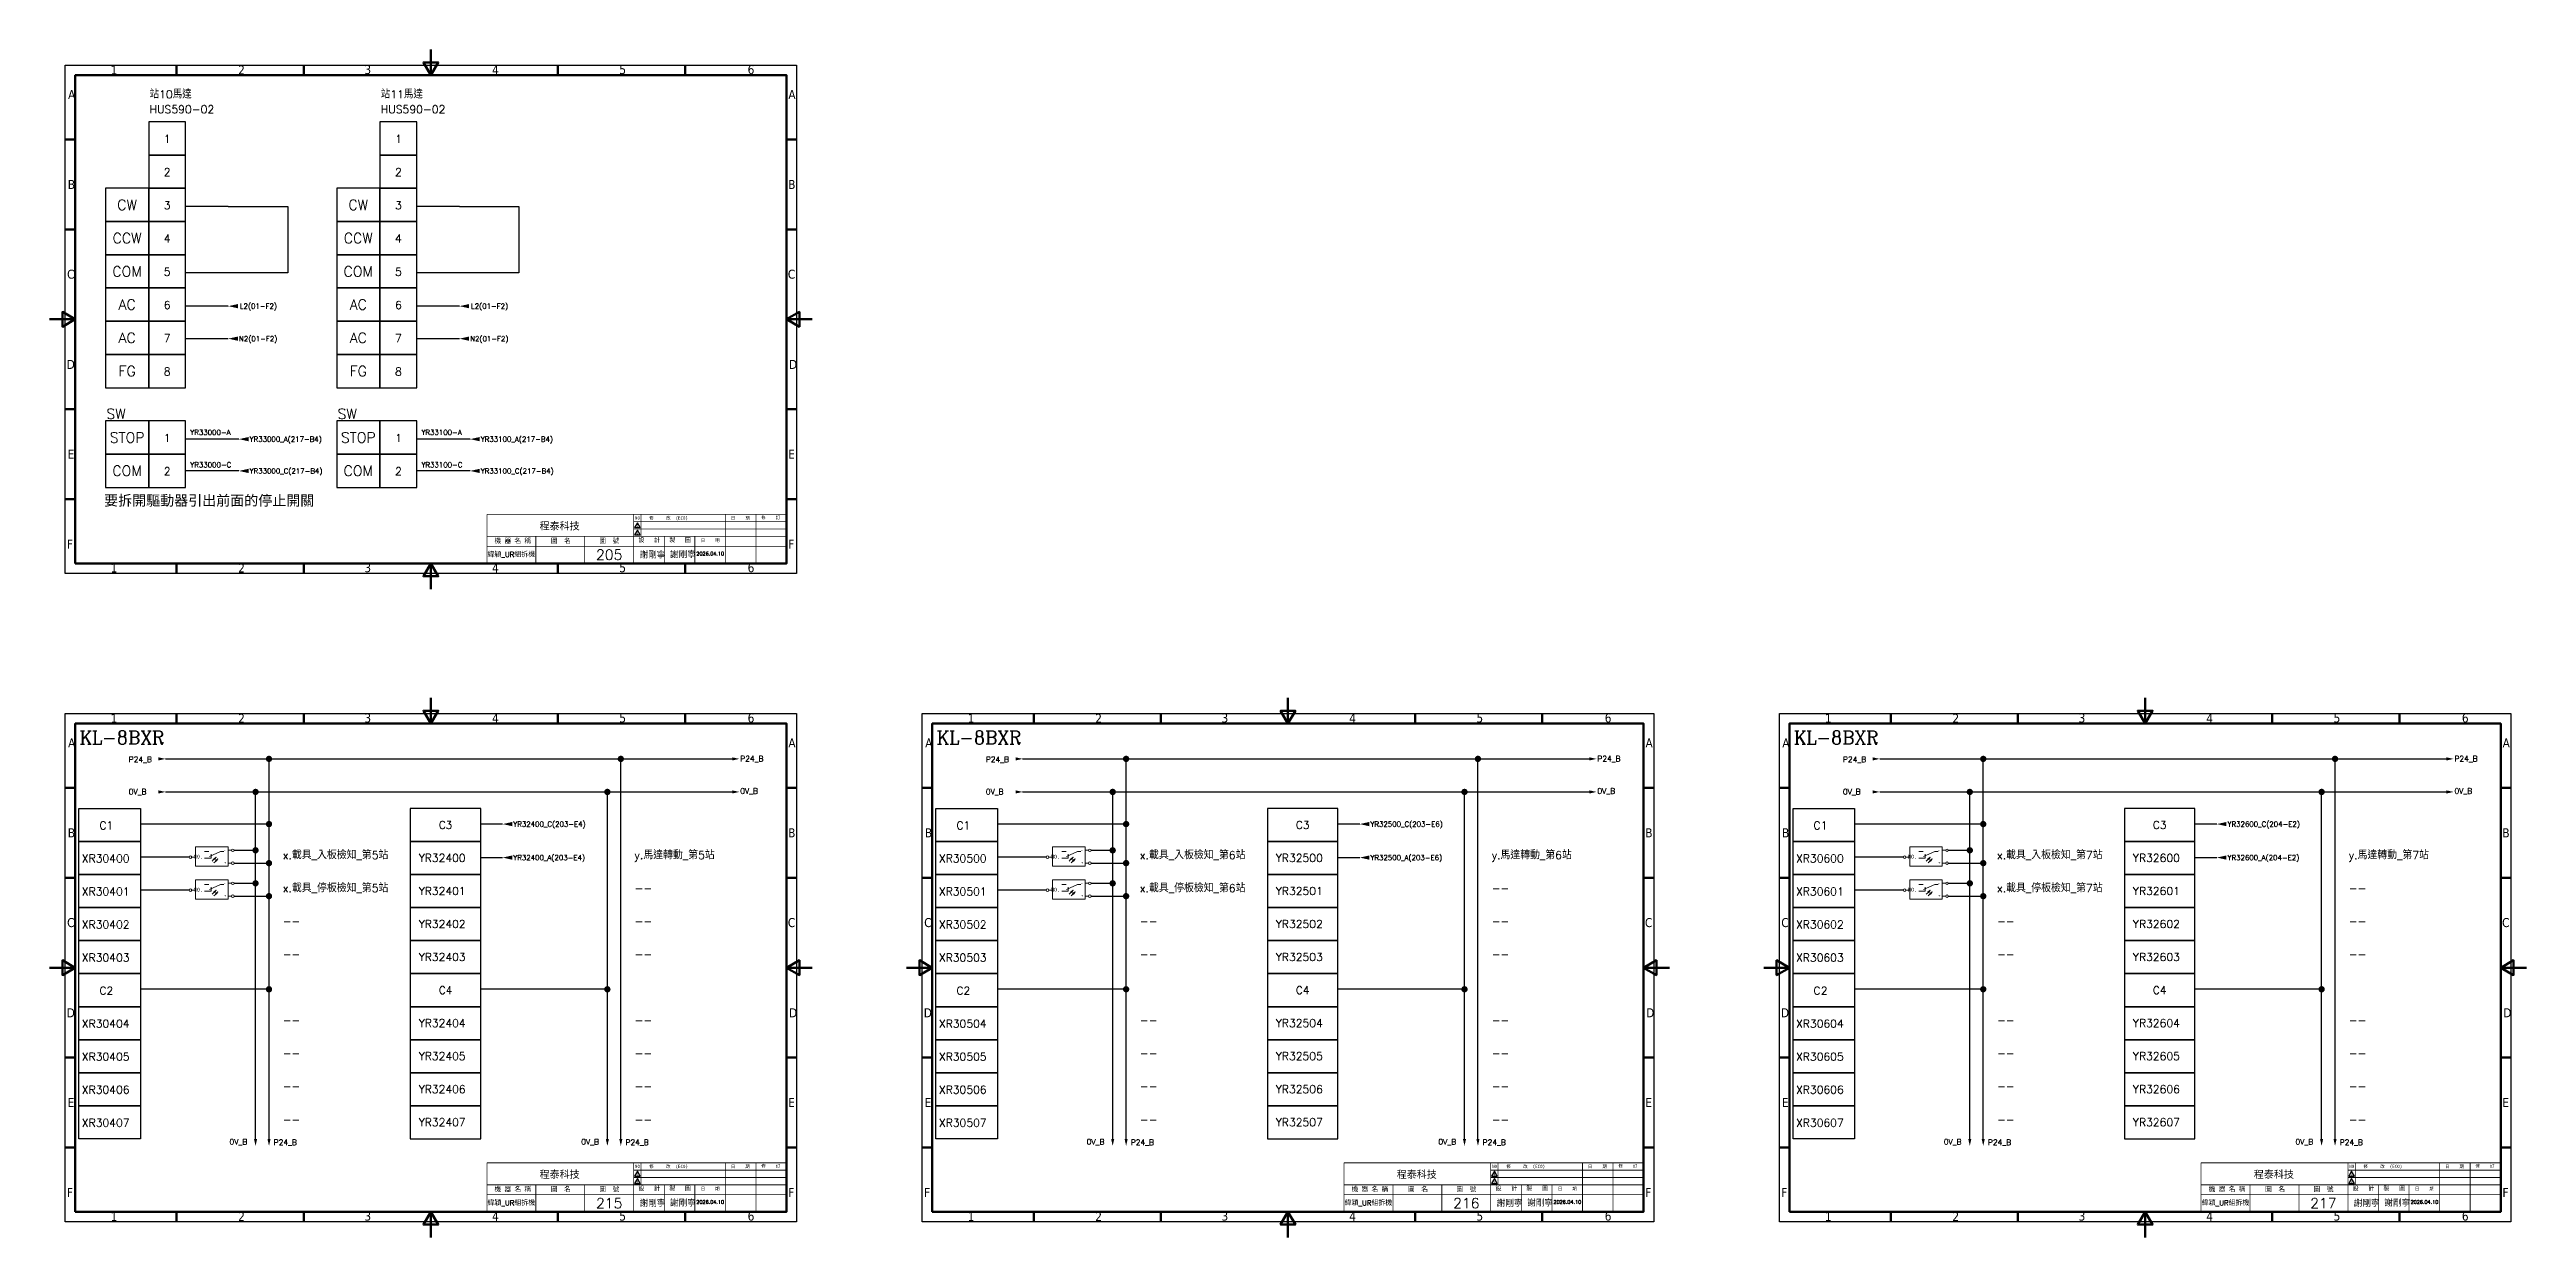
# Model space of a CAD drawing. Header units: millimetres. Extents: x -782 to 3702, y -797 to 1013.
# Drawn here: x 1388 to 2353, y -544 to -82 of the extents above; entities that cross this region are included whole.
import ezdxf

# ---------------------------------------------------------------- set-up
doc = ezdxf.new("R2010")
doc.units = ezdxf.units.MM
for name, color, linetype in [('5', 7, 'Continuous'), ('MAIN', 7, 'Continuous'), ('TEXT', 7, 'Continuous')]:
    doc.layers.add(name, color=color, linetype=linetype)
doc.layers.add('圖框 (ISO)', color=7, linetype='Continuous', lineweight=70)
doc.styles.add('CHINESE', font='complex.shx', dxfattribs={"bigfont": 'chineset.shx'})
doc.styles.add('RUBONM', font='COMPLEX.shx', dxfattribs={"bigfont": 'chineset.shx'})
doc.styles.get("Standard").update_dxf_attribs({"font": 'txt.shx', "height": 2, "bigfont": 'chineset.shx'})
doc.styles.add('STYLE1', font='', dxfattribs={"height": 30})
doc.styles.add('符號字型1.0', font='kaiu.ttf', dxfattribs={"height": 1})
doc.styles.add('註記文字 (ISO)', font='tahoma.ttf')
doc.styles.get('STYLE1').set_extended_font_data('MingLiU')

# ---------------------------------------------------------------- blocks, each defined once
blk = doc.blocks.new('箭號')
at = {"layer": 'MAIN'}
blk.add_lwpolyline([(0, 0, 2, 0, 0), (0, -4.5, 0, 0, 0)], format="xyseb", dxfattribs=at)
blk = doc.blocks.new('A$C22F94081')
at = {"color": 0, "linetype": 'ByBlock', "lineweight": 13}
for p, q in [((15.17, 1.32), (2.5, 1.32)), ((2.5, 1.32), (2.5, -6.18)), ((15.17, -6.18), (15.17, 1.32)), ((16.5, 0), (15.17, 0)), ((1, -2.66), (2.5, -2.66)), ((2.5, -6.18), (15.17, -6.18)), ((7.71, -0.52), (6.02, -0.52)), ((8.52, -3.02), (6.02, -3.02)), ((12.21, -0.52), (7.89, -2.39)), ((8.52, -1.46), (8.52, -3.02)), ((9.51, -3.64), (8.94, -4.21)), ((9.79, -3.36), (9.51, -3.64)), ((10.5, -2.65), (9.58, -3.15)), ((10, -3.57), (9.58, -3.15)), ((10.21, -4.35), (9.65, -4.91)), ((10.5, -2.65), (9.79, -3.36)), ((9.79, -3.36), (9.93, -3.5)), ((9.93, -3.5), (10, -3.57)), ((10.5, -2.65), (10, -3.57)), ((10.5, -4.06), (10.21, -4.35)), ((11.2, -3.36), (10.28, -3.85)), ((10.71, -4.28), (10.28, -3.85)), ((11.2, -3.36), (10.5, -4.06)), ((10.5, -4.06), (10.64, -4.21)), ((10.64, -4.21), (10.71, -4.28)), ((11.2, -3.36), (10.71, -4.28)), ((12.21, -0.52), (13.52, -0.52)), ((16.5, -5), (15.17, -5))]:
    blk.add_line(p, q, dxfattribs=at)
for centre in [(17, 0), (0.5, -2.66), (17, -5)]:
    blk.add_circle(centre, 0.5, dxfattribs=at)
for points in [[(10.5, -2.65), (10, -3.57), (9.58, -3.15)], [(11.2, -3.36), (10.71, -4.28), (10.28, -3.85)]]:
    blk.add_solid(points, dxfattribs=at)
at = {"color": 0, "linetype": 'ByBlock', "lineweight": 13, "style": '符號字型1.0'}
for s, p in [('_', (13.44, 0.21)), ('+', (13.61, -5.4))]:
    blk.add_text(s, height=1, dxfattribs=at).set_placement(p)
at = {"ltscale": 2, "insert": (5.34, -1.71), "char_height": 1.5, "width": 2.0159, "attachment_point": 3}
blk.add_mtext('{\\fDFKai-SB|b0|i0|c136|p65;NO.}', dxfattribs=at)
blk = doc.blocks.new('A$C0CEA0B25')
for p, q in [((6.1, 203.9), (290.9, 203.9)), ((6.1, 6.1), (6.1, 203.9)), ((290.9, 203.9), (290.9, 6.1)), ((290.9, 6.1), (6.1, 6.1))]:
    blk.add_line(p, q)
at = {"const_width": 0.286}
for points in [[(170.31, 29.05), (287, 29.05)], [(170.31, 29.05), (170.31, 10)], [(227.47, 29.05), (227.47, 10)], [(230.32, 29.05), (230.32, 20.48)], [(263.19, 29.05), (263.19, 10)], [(275.09, 29.05), (275.09, 10)], [(170.31, 20.48), (287, 20.48)], [(189.36, 20.48), (189.36, 10)], [(208.41, 20.48), (208.41, 10)], [(227.47, 26.19), (287, 26.19)], [(227.47, 23.34), (287, 23.34)], [(239.37, 20.48), (239.37, 10)], [(251.28, 20.48), (251.28, 10)], [(170.31, 16.67), (287, 16.67)], [(170.31, 10), (287, 10)]]:
    blk.add_lwpolyline(points, dxfattribs=at)
at = {"layer": '5'}
for points in [[(229.98, 23.91), (228.9, 25.79), (227.81, 23.91)], [(229.98, 21.05), (228.9, 22.93), (227.81, 21.05)]]:
    blk.add_lwpolyline(points, close=True, dxfattribs=at)
at = {"layer": '圖框 (ISO)'}
for p, q in [((49.5, 200), (49.5, 203.9)), ((99, 200), (99, 203.9)), ((198, 200), (198, 203.9)), ((247.5, 200), (247.5, 203.9)), ((10, 175), (6.1, 175)), ((287, 175), (290.9, 175)), ((10, 140), (6.1, 140)), ((287, 140), (290.9, 140)), ((10, 70), (6.1, 70)), ((287, 70), (290.9, 70)), ((10, 35), (6.1, 35)), ((287, 35), (290.9, 35)), ((49.5, 10), (49.5, 6.1)), ((49.5, 6.1), (49.5, 10)), ((99, 10), (99, 6.1)), ((198, 10), (198, 6.1)), ((247.5, 10), (247.5, 6.1))]:
    blk.add_line(p, q, dxfattribs=at)
at = {"layer": '圖框 (ISO)', "flags": 128}
for points in [[(148.5, 210), (148.5, 200), (145.61, 205), (151.39, 205), (148.5, 200)], [(10, 10), (10, 200), (287, 200), (287, 10), (10, 10)], [(0, 105), (10, 105), (5, 107.89), (5, 102.11), (10, 105)], [(297, 105), (287, 105), (292, 107.89), (292, 102.11), (287, 105)], [(148.5, 0), (148.5, 10), (145.61, 5), (151.39, 5), (148.5, 10)]]:
    blk.add_lwpolyline(points, dxfattribs=at)
at = {"layer": '5'}
for s, height, style, p in [('機 器 名 稱', 1.905, 'RUBONM', (173.3, 17.71)), ('圖  名', 1.905, 'RUBONM', (195.24, 17.71)), ('圖  號', 1.905, 'RUBONM', (214.09, 17.71)), ('NO', 1.238, 'STYLE1', (227.98, 27.05)), ('2', 1.14, 'STYLE1', (228.5, 21.31)), ('1', 1.14, 'STYLE1', (228.5, 24.17)), ('設   計', 1.705, 'RUBONM', (229.32, 18.12)), ('修     改  (ECO)', 1.2383, 'STYLE1', (233.51, 27.05)), ('製   圖', 1.705, 'RUBONM', (241.32, 18.12)), ('日    期', 1.238, 'STYLE1', (253.59, 18.36)), ('日    期', 1.238, 'STYLE1', (265.33, 27.05)), ('修    訂', 1.238, 'STYLE1', (277.17, 27.21))]:
    blk.add_text(s, height=height, dxfattribs=dict(at, style=style)).set_placement(p)
at = {"layer": 'TEXT', "style": 'STYLE1'}
blk.add_text('程泰科技', height=2.858, dxfattribs=at).set_placement((190.84, 23.14))
at = {"layer": '圖框 (ISO)', "char_height": 3.5, "attachment_point": 7, "style": '註記文字 (ISO)'}
for s, insert in [('1', (23.78, 200.33)), ('2', (73.44, 200.33)), ('3', (122.6, 200.4)), ('4', (172.33, 200.33)), ('5', (221.88, 200.4)), ('6', (271.85, 200.4)), ('A', (7.21, 190.75)), ('A', (287.71, 190.75)), ('B', (7.11, 155.75)), ('B', (287.62, 155.75)), ('C', (6.83, 120.75)), ('C', (287.5, 120.75)), ('D', (6.67, 85.69)), ('D', (287.97, 85.69)), ('E', (7.04, 50.75)), ('E', (287.62, 50.75)), ('F', (6.77, 15.75)), ('1', (23.78, 6.43)), ('2', (73.44, 6.43)), ('3', (122.6, 6.5)), ('4', (172.33, 6.43)), ('5', (221.88, 6.5)), ('6', (271.85, 6.5)), ('F', (287.64, 15.75))]:
    blk.add_mtext(s, dxfattribs=dict(at, insert=insert))
blk = doc.blocks.new('圖框2')
blk.add_blockref('A$C0CEA0B25', (0, 0))
at = {"color": 7, "ltscale": 2, "insert": (179.84, 13.33), "char_height": 2, "attachment_point": 5}
blk.add_mtext_dynamic_manual_height_columns('緯穎_UR組拆機', width=19.0512, gutter_width=10, heights=[0], dxfattribs=at)
at = {"ltscale": 2, "attachment_point": 1}
for s, insert, char_height in [('謝剛寧', (229.73, 14.49), 2.5), ('謝剛寧', (241.61, 14.58), 2.5), ('2026.04.10', (251.88, 14.49), 1.4)]:
    blk.add_mtext(s, dxfattribs=dict(at, insert=insert, char_height=char_height))

msp = doc.modelspace()

# ---------------------------------------------------------------- linework, layer by layer
for p, q in [((1457.81, -143.16), (1441.2, -143.16)), ((1547.82, -143.16), (1531.22, -143.16)), ((1457.81, -169.04), (1441.2, -169.04)), ((1547.82, -169.04), (1531.22, -169.04)), ((1457.81, -181.98), (1441.2, -181.98)), ((1547.82, -181.98), (1531.22, -181.98)), ((1457.81, -194.63), (1441.2, -194.63)), ((1547.82, -194.63), (1531.22, -194.63)), ((1461.94, -246.11), (1441.2, -246.11)), ((1551.95, -246.11), (1531.22, -246.11)), ((1433.38, -358.21), (1517.31, -358.21)), ((1473.67, -506.11), (1473.67, -358.21)), ((1517.31, -358.21), (1654.06, -358.21)), ((1610.67, -506.11), (1610.67, -358.21)), ((1767.15, -358.21), (1851.08, -358.21)), ((1807.44, -506.11), (1807.44, -358.21)), ((1851.08, -358.21), (1987.83, -358.21)), ((1944.44, -506.11), (1944.44, -358.21)), ((2100.92, -358.21), (2184.85, -358.21)), ((2141.21, -506.11), (2141.21, -358.21)), ((2184.85, -358.21), (2321.6, -358.21)), ((2278.21, -506.11), (2278.21, -358.21)), ((1433.38, -371.07), (1517.31, -371.07)), ((1468.43, -506.11), (1468.43, -371.07)), ((1517.31, -371.07), (1654.06, -371.07)), ((1605.43, -506.11), (1605.43, -371.07)), ((1767.15, -371.07), (1851.08, -371.07)), ((1802.2, -506.11), (1802.2, -371.07)), ((1851.08, -371.07), (1987.83, -371.07)), ((1939.2, -506.11), (1939.2, -371.07)), ((2100.92, -371.07), (2184.85, -371.07)), ((2135.97, -506.11), (2135.97, -371.07)), ((2184.85, -371.07), (2321.6, -371.07)), ((2272.97, -506.11), (2272.97, -371.07))]:
    msp.add_line(p, q)
at = {"color": 7, "ltscale": 2}
for p, q in [((1457.81, -143.16), (1480.95, -143.16)), ((1480.95, -143.16), (1480.95, -169.04)), ((1547.82, -143.16), (1570.97, -143.16)), ((1570.97, -143.16), (1570.97, -169.04)), ((1480.95, -169.04), (1457.81, -169.04)), ((1570.97, -169.04), (1547.82, -169.04)), ((1461.94, -233.74), (1441.2, -233.74)), ((1551.95, -233.74), (1531.22, -233.74))]:
    msp.add_line(p, q, dxfattribs=at)
at = {"ltscale": 2}
for p, q in [((1473.67, -383.59), (1423.59, -383.59)), ((1564.62, -383.59), (1556.11, -383.59)), ((1807.44, -383.59), (1757.36, -383.59)), ((1898.39, -383.59), (1889.88, -383.59)), ((2141.21, -383.59), (2091.13, -383.59)), ((2232.16, -383.59), (2223.65, -383.59)), ((1460.06, -393.79), (1468.43, -393.79)), ((1793.83, -393.79), (1802.2, -393.79)), ((2127.6, -393.79), (2135.97, -393.79)), ((1442.56, -396.45), (1423.59, -396.45)), ((1460.06, -398.79), (1473.67, -398.79)), ((1556.11, -396.63), (1564.62, -396.63)), ((1776.33, -396.45), (1757.36, -396.45)), ((1793.83, -398.79), (1807.44, -398.79)), ((1889.88, -396.63), (1898.39, -396.63)), ((2110.1, -396.45), (2091.13, -396.45)), ((2127.6, -398.79), (2141.21, -398.79)), ((2223.65, -396.63), (2232.16, -396.63)), ((1442.56, -409.31), (1423.59, -409.31)), ((1460.06, -406.65), (1468.43, -406.65)), ((1460.06, -411.65), (1473.67, -411.65)), ((1776.33, -409.31), (1757.36, -409.31)), ((1793.83, -406.65), (1802.2, -406.65)), ((1793.83, -411.65), (1807.44, -411.65)), ((2110.1, -409.31), (2091.13, -409.31)), ((2127.6, -406.65), (2135.97, -406.65)), ((2127.6, -411.65), (2141.21, -411.65)), ((1473.67, -447.89), (1423.59, -447.89)), ((1605.43, -447.89), (1556.11, -447.89)), ((1807.44, -447.89), (1757.36, -447.89)), ((1939.2, -447.89), (1889.88, -447.89)), ((2141.21, -447.89), (2091.13, -447.89)), ((2272.97, -447.89), (2223.65, -447.89))]:
    msp.add_line(p, q, dxfattribs=at)
for points in [[(1426.85, -123.14), (1441.2, -123.14), (1441.2, -110.2), (1426.85, -110.2)], [(1516.86, -123.14), (1531.22, -123.14), (1531.22, -110.2), (1516.86, -110.2)], [(1426.85, -136.08), (1441.2, -136.08), (1441.2, -123.14), (1426.85, -123.14)], [(1516.86, -136.08), (1531.22, -136.08), (1531.22, -123.14), (1516.86, -123.14)], [(1426.85, -149.02), (1441.2, -149.02), (1441.2, -136.08), (1426.85, -136.08)], [(1516.86, -149.02), (1531.22, -149.02), (1531.22, -136.08), (1516.86, -136.08)], [(1426.85, -161.96), (1441.2, -161.96), (1441.2, -149.02), (1426.85, -149.02)], [(1516.86, -161.96), (1531.22, -161.96), (1531.22, -149.02), (1516.86, -149.02)], [(1426.85, -174.9), (1441.2, -174.9), (1441.2, -161.96), (1426.85, -161.96)], [(1516.86, -174.9), (1531.22, -174.9), (1531.22, -161.96), (1516.86, -161.96)], [(1426.85, -187.83), (1441.2, -187.83), (1441.2, -174.9), (1426.85, -174.9)], [(1516.86, -187.83), (1531.22, -187.83), (1531.22, -174.9), (1516.86, -174.9)], [(1426.85, -200.77), (1441.2, -200.77), (1441.2, -187.83), (1426.85, -187.83)], [(1516.86, -200.77), (1531.22, -200.77), (1531.22, -187.83), (1516.86, -187.83)], [(1426.85, -213.71), (1441.2, -213.71), (1441.2, -200.77), (1426.85, -200.77)], [(1516.86, -213.71), (1531.22, -213.71), (1531.22, -200.77), (1516.86, -200.77)], [(1426.85, -239.59), (1441.2, -239.59), (1441.2, -226.65), (1426.85, -226.65)], [(1516.86, -239.59), (1531.22, -239.59), (1531.22, -226.65), (1516.86, -226.65)], [(1426.85, -252.53), (1441.2, -252.53), (1441.2, -239.59), (1426.85, -239.59)], [(1516.86, -252.53), (1531.22, -252.53), (1531.22, -239.59), (1516.86, -239.59)]]:
    msp.add_lwpolyline(points, close=True)
at = {"color": 7, "ltscale": 2}
for points in [[(1426.85, -136.08), (1410, -136.08), (1410, -149.02), (1426.85, -149.02)], [(1516.86, -136.08), (1500.02, -136.08), (1500.02, -149.02), (1516.86, -149.02)], [(1426.85, -149.02), (1410, -149.02), (1410, -161.96), (1426.85, -161.96)], [(1516.86, -149.02), (1500.02, -149.02), (1500.02, -161.96), (1516.86, -161.96)], [(1426.85, -161.96), (1410, -161.96), (1410, -174.9), (1426.85, -174.9)], [(1516.86, -161.96), (1500.02, -161.96), (1500.02, -174.9), (1516.86, -174.9)], [(1426.85, -174.9), (1410, -174.9), (1410, -187.83), (1426.85, -187.83)], [(1516.86, -174.9), (1500.02, -174.9), (1500.02, -187.83), (1516.86, -187.83)], [(1426.85, -187.83), (1410, -187.83), (1410, -200.77), (1426.85, -200.77)], [(1516.86, -187.83), (1500.02, -187.83), (1500.02, -200.77), (1516.86, -200.77)], [(1426.85, -200.77), (1410, -200.77), (1410, -213.71), (1426.85, -213.71)], [(1516.86, -200.77), (1500.02, -200.77), (1500.02, -213.71), (1516.86, -213.71)], [(1426.85, -226.65), (1410, -226.65), (1410, -239.59), (1426.85, -239.59)], [(1516.86, -226.65), (1500.02, -226.65), (1500.02, -239.59), (1516.86, -239.59)], [(1426.85, -239.59), (1410, -239.59), (1410, -252.53), (1426.85, -252.53)], [(1516.86, -239.59), (1500.02, -239.59), (1500.02, -252.53), (1516.86, -252.53)], [(1399.6, -377.5), (1423.59, -377.5), (1423.59, -390.36), (1399.6, -390.36)], [(1556.11, -377.5), (1528.68, -377.5), (1528.68, -390.36), (1556.11, -390.36)], [(1733.37, -377.5), (1757.36, -377.5), (1757.36, -390.36), (1733.37, -390.36)], [(1889.88, -377.5), (1862.46, -377.5), (1862.46, -390.36), (1889.88, -390.36)], [(2067.14, -377.5), (2091.13, -377.5), (2091.13, -390.36), (2067.14, -390.36)], [(2223.65, -377.5), (2196.23, -377.5), (2196.23, -390.36), (2223.65, -390.36)], [(1399.6, -390.36), (1423.59, -390.36), (1423.59, -403.22), (1399.6, -403.22)], [(1556.11, -390.36), (1528.68, -390.36), (1528.68, -403.22), (1556.11, -403.22)], [(1733.37, -390.36), (1757.36, -390.36), (1757.36, -403.22), (1733.37, -403.22)], [(1889.88, -390.36), (1862.46, -390.36), (1862.46, -403.22), (1889.88, -403.22)], [(2067.14, -390.36), (2091.13, -390.36), (2091.13, -403.22), (2067.14, -403.22)], [(2223.65, -390.36), (2196.23, -390.36), (2196.23, -403.22), (2223.65, -403.22)], [(1399.6, -403.22), (1423.59, -403.22), (1423.59, -416.08), (1399.6, -416.08)], [(1556.11, -403.22), (1528.68, -403.22), (1528.68, -416.08), (1556.11, -416.08)], [(1733.37, -403.22), (1757.36, -403.22), (1757.36, -416.08), (1733.37, -416.08)], [(1889.88, -403.22), (1862.46, -403.22), (1862.46, -416.08), (1889.88, -416.08)], [(2067.14, -403.22), (2091.13, -403.22), (2091.13, -416.08), (2067.14, -416.08)], [(2223.65, -403.22), (2196.23, -403.22), (2196.23, -416.08), (2223.65, -416.08)], [(1399.6, -416.08), (1423.59, -416.08), (1423.59, -428.94), (1399.6, -428.94)], [(1556.11, -416.08), (1528.68, -416.08), (1528.68, -428.94), (1556.11, -428.94)], [(1733.37, -416.08), (1757.36, -416.08), (1757.36, -428.94), (1733.37, -428.94)], [(1889.88, -416.08), (1862.46, -416.08), (1862.46, -428.94), (1889.88, -428.94)], [(2067.14, -416.08), (2091.13, -416.08), (2091.13, -428.94), (2067.14, -428.94)], [(2223.65, -416.08), (2196.23, -416.08), (2196.23, -428.94), (2223.65, -428.94)], [(1399.6, -428.94), (1423.59, -428.94), (1423.59, -441.81), (1399.6, -441.81)], [(1556.11, -428.94), (1528.68, -428.94), (1528.68, -441.81), (1556.11, -441.81)], [(1733.37, -428.94), (1757.36, -428.94), (1757.36, -441.81), (1733.37, -441.81)], [(1889.88, -428.94), (1862.46, -428.94), (1862.46, -441.81), (1889.88, -441.81)], [(2067.14, -428.94), (2091.13, -428.94), (2091.13, -441.81), (2067.14, -441.81)], [(2223.65, -428.94), (2196.23, -428.94), (2196.23, -441.81), (2223.65, -441.81)], [(1399.6, -441.81), (1423.59, -441.81), (1423.59, -454.67), (1399.6, -454.67)], [(1556.11, -441.81), (1528.68, -441.81), (1528.68, -454.67), (1556.11, -454.67)], [(1733.37, -441.81), (1757.36, -441.81), (1757.36, -454.67), (1733.37, -454.67)], [(1889.88, -441.81), (1862.46, -441.81), (1862.46, -454.67), (1889.88, -454.67)], [(2067.14, -441.81), (2091.13, -441.81), (2091.13, -454.67), (2067.14, -454.67)], [(2223.65, -441.81), (2196.23, -441.81), (2196.23, -454.67), (2223.65, -454.67)], [(1399.6, -454.67), (1423.59, -454.67), (1423.59, -467.53), (1399.6, -467.53)], [(1556.11, -454.67), (1528.68, -454.67), (1528.68, -467.53), (1556.11, -467.53)], [(1733.37, -454.67), (1757.36, -454.67), (1757.36, -467.53), (1733.37, -467.53)], [(1889.88, -454.67), (1862.46, -454.67), (1862.46, -467.53), (1889.88, -467.53)], [(2067.14, -454.67), (2091.13, -454.67), (2091.13, -467.53), (2067.14, -467.53)], [(2223.65, -454.67), (2196.23, -454.67), (2196.23, -467.53), (2223.65, -467.53)], [(1399.6, -467.53), (1423.59, -467.53), (1423.59, -480.39), (1399.6, -480.39)], [(1556.11, -467.53), (1528.68, -467.53), (1528.68, -480.39), (1556.11, -480.39)], [(1733.37, -467.53), (1757.36, -467.53), (1757.36, -480.39), (1733.37, -480.39)], [(1889.88, -467.53), (1862.46, -467.53), (1862.46, -480.39), (1889.88, -480.39)], [(2067.14, -467.53), (2091.13, -467.53), (2091.13, -480.39), (2067.14, -480.39)], [(2223.65, -467.53), (2196.23, -467.53), (2196.23, -480.39), (2223.65, -480.39)], [(1399.6, -480.39), (1423.59, -480.39), (1423.59, -493.25), (1399.6, -493.25)], [(1556.11, -480.39), (1528.68, -480.39), (1528.68, -493.25), (1556.11, -493.25)], [(1733.37, -480.39), (1757.36, -480.39), (1757.36, -493.25), (1733.37, -493.25)], [(1889.88, -480.39), (1862.46, -480.39), (1862.46, -493.25), (1889.88, -493.25)], [(2067.14, -480.39), (2091.13, -480.39), (2091.13, -493.25), (2067.14, -493.25)], [(2223.65, -480.39), (2196.23, -480.39), (2196.23, -493.25), (2223.65, -493.25)], [(1399.6, -493.25), (1423.59, -493.25), (1423.59, -506.11), (1399.6, -506.11)], [(1556.11, -493.25), (1528.68, -493.25), (1528.68, -506.11), (1556.11, -506.11)], [(1733.37, -493.25), (1757.36, -493.25), (1757.36, -506.11), (1733.37, -506.11)], [(1889.88, -493.25), (1862.46, -493.25), (1862.46, -506.11), (1889.88, -506.11)], [(2067.14, -493.25), (2091.13, -493.25), (2091.13, -506.11), (2067.14, -506.11)], [(2223.65, -493.25), (2196.23, -493.25), (2196.23, -506.11), (2223.65, -506.11)]]:
    msp.add_lwpolyline(points, close=True, dxfattribs=at)
at = {"const_width": 1.23}
for points in [[(1473.05, -358.21, 1), (1474.28, -358.21, 1)], [(1610.05, -358.21, 1), (1611.28, -358.21, 1)], [(1806.82, -358.21, 1), (1808.05, -358.21, 1)], [(1943.82, -358.21, 1), (1945.05, -358.21, 1)], [(2140.6, -358.21, 1), (2141.82, -358.21, 1)], [(2277.6, -358.21, 1), (2278.82, -358.21, 1)], [(1467.82, -371.07, 1), (1469.04, -371.07, 1)], [(1604.82, -371.07, 1), (1606.04, -371.07, 1)], [(1801.59, -371.07, 1), (1802.82, -371.07, 1)], [(1938.59, -371.07, 1), (1939.82, -371.07, 1)], [(2135.36, -371.07, 1), (2136.59, -371.07, 1)], [(2272.36, -371.07, 1), (2273.59, -371.07, 1)], [(1473.05, -383.59, 1), (1474.28, -383.59, 1)], [(1806.82, -383.59, 1), (1808.05, -383.59, 1)], [(2140.6, -383.59, 1), (2141.82, -383.59, 1)], [(1467.82, -393.79, 1), (1469.04, -393.79, 1)], [(1801.59, -393.79, 1), (1802.82, -393.79, 1)], [(2135.36, -393.79, 1), (2136.59, -393.79, 1)], [(1473.05, -398.79, 1), (1474.28, -398.79, 1)], [(1806.82, -398.79, 1), (1808.05, -398.79, 1)], [(2140.6, -398.79, 1), (2141.82, -398.79, 1)], [(1467.82, -406.65, 1), (1469.04, -406.65, 1)], [(1473.05, -411.65, 1), (1474.28, -411.65, 1)], [(1801.59, -406.65, 1), (1802.82, -406.65, 1)], [(1806.82, -411.65, 1), (1808.05, -411.65, 1)], [(2135.36, -406.65, 1), (2136.59, -406.65, 1)], [(2140.6, -411.65, 1), (2141.82, -411.65, 1)], [(1473.05, -447.89, 1), (1474.28, -447.89, 1)], [(1473.05, -447.89, 1), (1474.28, -447.89, 1)], [(1604.82, -447.89, 1), (1606.04, -447.89, 1)], [(1806.82, -447.89, 1), (1808.05, -447.89, 1)], [(1806.82, -447.89, 1), (1808.05, -447.89, 1)], [(1938.59, -447.89, 1), (1939.82, -447.89, 1)], [(2140.6, -447.89, 1), (2141.82, -447.89, 1)], [(2140.6, -447.89, 1), (2141.82, -447.89, 1)], [(2272.36, -447.89, 1), (2273.59, -447.89, 1)]]:
    msp.add_lwpolyline(points, format="xyb", close=True, dxfattribs=at)

# ---------------------------------------------------------------- block references
at = {"color": 7, "ltscale": 2}
for p in [(1388.2, -292.09), (1388.2, -544.49), (1721.97, -544.49), (2055.74, -544.49)]:
    msp.add_blockref('圖框2', p, dxfattribs=at)
at = {"xscale": 0.6143999999999323, "yscale": 0.6143999999999323, "zscale": 0.6143999999999323, "rotation": 90}
for p in [(1430.58, -358.21), (1654.06, -358.21), (1764.36, -358.21), (1987.83, -358.21), (2098.13, -358.21), (2321.6, -358.21), (1430.58, -371.07), (1654.06, -371.07), (1764.36, -371.07), (1987.83, -371.07), (2098.13, -371.07), (2321.6, -371.07)]:
    msp.add_blockref('箭號', p, dxfattribs=at)
for p in [(1442.56, -393.79), (1776.33, -393.79), (2110.1, -393.79), (1442.56, -406.65), (1776.33, -406.65), (2110.1, -406.65)]:
    msp.add_blockref('A$C22F94081', p)
at = {"xscale": 0.6143999999999323, "yscale": 0.6143999999999323, "zscale": 0.6143999999999323}
for p in [(1468.43, -506.11), (1473.67, -506.11), (1605.43, -506.11), (1610.67, -506.11), (1802.2, -506.11), (1807.44, -506.11), (1939.2, -506.11), (1944.44, -506.11), (2135.97, -506.11), (2141.21, -506.11), (2272.97, -506.11), (2278.21, -506.11)]:
    msp.add_blockref('箭號', p, dxfattribs=at)
at = {"layer": 'MAIN', "xscale": 0.8241600000001199, "yscale": 0.8241599999964819, "zscale": 0.8241600000001199, "rotation": 270}
for p in [(1461.55, -181.98), (1551.57, -181.98), (1461.55, -194.63), (1551.57, -194.63), (1465.69, -233.74), (1555.7, -233.74), (1465.69, -246.11), (1555.7, -246.11), (1568.37, -383.59), (1902.14, -383.59), (2235.91, -383.59), (1568.37, -396.63), (1902.14, -396.63), (2235.91, -396.63)]:
    msp.add_blockref('箭號', p, dxfattribs=at)

# ---------------------------------------------------------------- texts
for s, height, p in [('站10馬達', 3.091, (1427.16, -101.06)), ('HUS590-02', 3.091, (1427.16, -106.89)), ('站11馬達', 3.091, (1517.18, -101.06)), ('HUS590-02', 3.091, (1517.18, -106.89)), ('1', 3.09, (1432.71, -118.4)), ('1', 3.09, (1522.72, -118.4)), ('2', 3.09, (1432.71, -131.34)), ('2', 3.09, (1522.72, -131.34)), ('3', 3.09, (1432.71, -144.27)), ('3', 3.09, (1522.72, -144.27)), ('4', 3.09, (1432.71, -157.21)), ('4', 3.09, (1522.72, -157.21)), ('5', 3.09, (1432.71, -170.15)), ('5', 3.09, (1522.72, -170.15)), ('6', 3.09, (1432.71, -183.09)), ('L2(01-F2)', 2, (1462.29, -182.97)), ('6', 3.09, (1522.72, -183.09)), ('L2(01-F2)', 2, (1552.31, -182.97)), ('7', 3.09, (1432.71, -196.03)), ('N2(01-F2)', 2, (1461.99, -195.66)), ('7', 3.09, (1522.72, -196.03)), ('N2(01-F2)', 2, (1552, -195.66)), ('8', 3.09, (1432.71, -208.97)), ('8', 3.09, (1522.72, -208.97)), ('1', 3.09, (1432.71, -234.85)), ('YR33000_A(217-B4)  ', 2, (1466.12, -234.77)), ('1', 3.09, (1522.72, -234.85)), ('YR33100_A(217-B4)  ', 2, (1556.13, -234.77)), ('2', 3.09, (1432.71, -247.79)), ('YR33000_C(217-B4) ', 2, (1466.12, -247.14)), ('2', 3.09, (1522.72, -247.79)), ('YR33100_C(217-B4) ', 2, (1556.13, -247.14)), ('C1', 3.072, (1407.59, -385.65)), ('YR32400_C(203-E4)  ', 2, (1568.8, -384.61)), ('C1', 3.072, (1741.36, -385.65)), ('YR32500_C(203-E6)  ', 2, (1902.57, -384.61)), ('C1', 3.072, (2075.13, -385.65)), ('YR32600_C(204-E2)  ', 2, (2236.34, -384.61)), ('XR30400', 3.072, (1400.78, -398.51)), ('x.載具_入板檢知_第5站', 3.072, (1479.02, -397.21)), ('YR32400', 3.072, (1531.95, -398.29)), ('YR32400_A(203-E4) ', 2, (1568.8, -397.65)), ('y.馬達轉動_第5站', 3.072, (1616.02, -397.21)), ('XR30500', 3.072, (1734.55, -398.51)), ('x.載具_入板檢知_第6站', 3.072, (1812.79, -397.21)), ('YR32500', 3.072, (1865.72, -398.29)), ('YR32500_A(203-E6) ', 2, (1902.57, -397.65)), ('y.馬達轉動_第6站', 3.072, (1949.79, -397.21)), ('XR30600', 3.072, (2068.32, -398.51)), ('x.載具_入板檢知_第7站', 3.072, (2146.56, -397.21)), ('YR32600', 3.072, (2199.49, -398.29)), ('YR32600_A(204-E2) ', 2, (2236.34, -397.65)), ('y.馬達轉動_第7站', 3.072, (2283.56, -397.21)), ('XR30401', 3.072, (1400.78, -411.37)), ('x.載具_停板檢知_第5站', 3.072, (1479.02, -410.07)), ('YR32401', 3.072, (1531.95, -411.16)), ('--', 3.072, (1616.02, -410.07)), ('XR30501', 3.072, (1734.55, -411.37)), ('x.載具_停板檢知_第6站', 3.072, (1812.79, -410.07)), ('YR32501', 3.072, (1865.72, -411.16)), ('--', 3.072, (1949.79, -410.07)), ('XR30601', 3.072, (2068.32, -411.37)), ('x.載具_停板檢知_第7站', 3.072, (2146.56, -410.07)), ('YR32601', 3.072, (2199.49, -411.16)), ('--', 3.072, (2283.56, -410.07)), ('XR30402', 3.072, (1400.78, -424.23)), ('--', 3.072, (1479.02, -422.93)), ('YR32402', 3.072, (1531.95, -424.02)), ('--', 3.072, (1616.02, -422.93)), ('XR30502', 3.072, (1734.55, -424.23)), ('--', 3.072, (1812.79, -422.93)), ('YR32502', 3.072, (1865.72, -424.02)), ('--', 3.072, (1949.79, -422.93)), ('XR30602', 3.072, (2068.32, -424.23)), ('--', 3.072, (2146.56, -422.93)), ('YR32602', 3.072, (2199.49, -424.02)), ('--', 3.072, (2283.56, -422.93)), ('XR30403', 3.072, (1400.78, -437.09)), ('YR32403', 3.072, (1531.95, -436.88)), ('XR30503', 3.072, (1734.55, -437.09)), ('YR32503', 3.072, (1865.72, -436.88)), ('XR30603', 3.072, (2068.32, -437.09)), ('YR32603', 3.072, (2199.49, -436.88)), ('--', 3.072, (1479.02, -435.79)), ('--', 3.072, (1616.02, -435.79)), ('--', 3.072, (1812.79, -435.79)), ('--', 3.072, (1949.79, -435.79)), ('--', 3.072, (2146.56, -435.79)), ('--', 3.072, (2283.56, -435.79)), ('C2', 3.072, (1407.59, -449.95)), ('C2', 3.072, (1741.36, -449.95)), ('C2', 3.072, (2075.13, -449.95)), ('XR30404', 3.072, (1400.78, -462.81)), ('--', 3.072, (1479.02, -461.52)), ('YR32404', 3.072, (1531.95, -462.6)), ('--', 3.072, (1616.02, -461.52)), ('XR30504', 3.072, (1734.55, -462.81)), ('--', 3.072, (1812.79, -461.52)), ('YR32504', 3.072, (1865.72, -462.6)), ('--', 3.072, (1949.79, -461.52)), ('XR30604', 3.072, (2068.32, -462.81)), ('--', 3.072, (2146.56, -461.52)), ('YR32604', 3.072, (2199.49, -462.6)), ('--', 3.072, (2283.56, -461.52)), ('XR30405', 3.072, (1400.78, -475.68)), ('YR32405', 3.072, (1531.95, -475.46)), ('XR30505', 3.072, (1734.55, -475.68)), ('YR32505', 3.072, (1865.72, -475.46)), ('XR30605', 3.072, (2068.32, -475.68)), ('YR32605', 3.072, (2199.49, -475.46)), ('--', 3.072, (1479.02, -474.38)), ('--', 3.072, (1616.02, -474.38)), ('--', 3.072, (1812.79, -474.38)), ('--', 3.072, (1949.79, -474.38)), ('--', 3.072, (2146.56, -474.38)), ('--', 3.072, (2283.56, -474.38)), ('XR30406', 3.072, (1400.78, -488.54)), ('--', 3.072, (1479.02, -487.24)), ('YR32406', 3.072, (1531.95, -488.32)), ('--', 3.072, (1616.02, -487.24)), ('XR30506', 3.072, (1734.55, -488.54)), ('--', 3.072, (1812.79, -487.24)), ('YR32506', 3.072, (1865.72, -488.32)), ('--', 3.072, (1949.79, -487.24)), ('XR30606', 3.072, (2068.32, -488.54)), ('--', 3.072, (2146.56, -487.24)), ('YR32606', 3.072, (2199.49, -488.32)), ('--', 3.072, (2283.56, -487.24)), ('XR30407', 3.072, (1400.78, -501.4)), ('--', 3.072, (1479.02, -500.1)), ('YR32407', 3.072, (1531.95, -501.18)), ('--', 3.072, (1616.02, -500.1)), ('XR30507', 3.072, (1734.55, -501.4)), ('--', 3.072, (1812.79, -500.1)), ('YR32507', 3.072, (1865.72, -501.18)), ('--', 3.072, (1949.79, -500.1)), ('XR30607', 3.072, (2068.32, -501.4)), ('--', 3.072, (2146.56, -500.1)), ('YR32607', 3.072, (2199.49, -501.18)), ('--', 3.072, (2283.56, -500.1))]:
    msp.add_text(s, height=height).set_placement(p)
at = {"style": 'CHINESE'}
for s, p in [('P24_B', (1419.03, -359.5)), ('P24_B', (1657.17, -359.22)), ('P24_B', (1752.8, -359.5)), ('P24_B', (1990.94, -359.22)), ('P24_B', (2086.57, -359.5)), ('P24_B', (2324.71, -359.22)), ('0V_B', (1419.03, -372.08)), ('0V_B', (1657.17, -371.8)), ('0V_B', (1752.8, -372.08)), ('0V_B', (1990.94, -371.8)), ('0V_B', (2086.57, -372.08)), ('0V_B', (2324.71, -371.8)), ('0V_B', (1458.3, -508.35)), ('P24_B', (1475.49, -508.56)), ('0V_B', (1595.25, -508.35)), ('P24_B', (1612.49, -508.56)), ('0V_B', (1792.07, -508.35)), ('P24_B', (1809.26, -508.56)), ('0V_B', (1929.02, -508.35)), ('P24_B', (1946.26, -508.56)), ('0V_B', (2125.84, -508.35)), ('P24_B', (2143.03, -508.56)), ('0V_B', (2262.79, -508.35)), ('P24_B', (2280.03, -508.56))]:
    msp.add_text(s, height=2.15, dxfattribs=at).set_placement(p)
at = {"color": 7, "ltscale": 2}
for s, insert, char_height, width, attachment_point in [('CW', (1418.42, -142.55), 4, 16.8458, 5), ('CW', (1508.44, -142.55), 4, 16.8458, 5), ('CCW', (1418.42, -155.49), 4, 16.8458, 5), ('CCW', (1508.44, -155.49), 4, 16.8458, 5), ('COM', (1418.42, -168.43), 4, 16.8458, 5), ('COM', (1508.44, -168.43), 4, 16.8458, 5), ('AC', (1418.42, -181.36), 4, 16.8458, 5), ('AC', (1508.44, -181.36), 4, 16.8458, 5), ('AC', (1418.42, -194.3), 4, 16.8458, 5), ('AC', (1508.44, -194.3), 4, 16.8458, 5), ('FG', (1418.42, -207.24), 4, 16.8458, 5), ('FG', (1508.44, -207.24), 4, 16.8458, 5), ('SW', (1410.34, -221.89), 4, 17.803, 1), ('STOP', (1418.42, -233.12), 4, 16.8458, 5), ('YR33000-A', (1443.02, -230.1), 2, 4.165, 1), ('SW', (1500.35, -221.89), 4, 17.803, 1), ('STOP', (1508.44, -233.12), 4, 16.8458, 5), ('YR33100-A', (1533.04, -230.1), 2, 4.165, 1), ('COM', (1418.42, -246.06), 4, 16.8458, 5), ('YR33000-C', (1443.02, -242.74), 2, 4.165, 1), ('COM', (1508.44, -246.06), 4, 16.8458, 5), ('YR33100-C', (1533.04, -242.74), 2, 4.165, 1), ('205', (1606.14, -278.75), 4, 19.0512, 5), ('C3', (1542.4, -383.93), 3, 27.4256, 5), ('C3', (1876.17, -383.93), 3, 27.4256, 5), ('C3', (2209.94, -383.93), 3, 27.4256, 5), ('C4', (1542.4, -448.24), 3, 27.4256, 5), ('C4', (1876.17, -448.24), 3, 27.4256, 5), ('C4', (2209.94, -448.24), 3, 27.4256, 5), ('215', (1606.14, -531.16), 4, 19.0512, 5), ('216', (1939.91, -531.16), 4, 19.0512, 5), ('217', (2273.68, -531.16), 4, 19.0512, 5)]:
    msp.add_mtext(s, dxfattribs=dict(at, insert=insert, char_height=char_height, width=width, attachment_point=attachment_point))
at = {"color": 7, "ltscale": 2, "insert": (1409.46, -255.61), "char_height": 4, "attachment_point": 1}
msp.add_mtext_dynamic_manual_height_columns('{\\fMingLiU|b0|i0|c136|p49;要拆開驅動器引出前面的停止開關}', width=104.5284, gutter_width=10, heights=[0], dxfattribs=at)
at = {"char_height": 5.135, "width": 31.5193, "attachment_point": 1, "style": 'CHINESE'}
for insert in [(1399.84, -347.33), (1733.61, -347.33), (2067.38, -347.33)]:
    msp.add_mtext('KL-8BXR', dxfattribs=dict(at, insert=insert))

doc.saveas('drawing.dxf')
